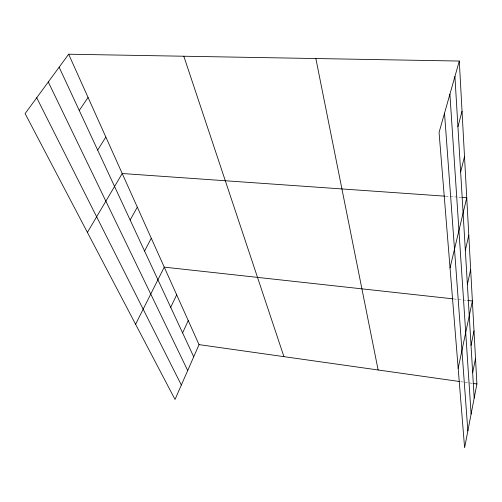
<?xml version="1.0" encoding="UTF-8"?>
<svg xmlns="http://www.w3.org/2000/svg" width="502" height="502" viewBox="0 0 502 502"><rect width="100%" height="100%" fill="white"/><g stroke="black" fill="none" stroke-linecap="round" stroke-linejoin="round"><path stroke-width="0.38" stroke-dasharray="2.51 1.88" d="M445.644 196.219L449.554 196.495M450.332 196.546L461.275 197.317M453.814 298.947L462.323 299.882M463.095 299.964L467.738 300.472M460.78 381.683L472.294 383.315"/><path stroke-width="0.75" d="M459.299 61.043L476.9 383.967L464.607 447.784L439.068 132.421L459.299 61.043L68.655 54.216L25.1 113.596L175.022 399.454L199.043 344.629L68.655 54.216M472.671 372.791L475.507 358.447M471.033 345.451L474.007 330.874M458.169 368.317L472.376 300.987L467.738 300.472M467.381 284.483L470.663 269.48M465.335 250.366L468.793 235.181M450.043 267.911L466.747 197.7L462.06 197.374M460.641 172.017L464.507 156.58M457.931 126.736L462.035 111.249M182.609 332.908L188.244 320.577M170.711 307.299L176.673 294.812M135.596 324.279L164.254 267.139L453.042 298.859M144.551 251.013L151.284 238.255M130.143 220.001L137.31 207.138M87.404 232.395L122.218 173.516L444.866 196.163M97.652 150.085L105.859 137.084M79.247 110.478L88.07 97.463M199.043 344.629L459.242 381.464M473.06 383.421L476.9 383.967M36.721 97.758L181.341 385.04M48.286 81.989L187.692 370.539M59.136 67.199L193.709 356.796M183.814 56.23L283.931 356.646M315.846 58.539L378.138 369.987M444.515 113.207L467.851 430.936M449.899 94.207L471.108 414.037M454.919 76.499L474.183 398.067"/></g></svg>
